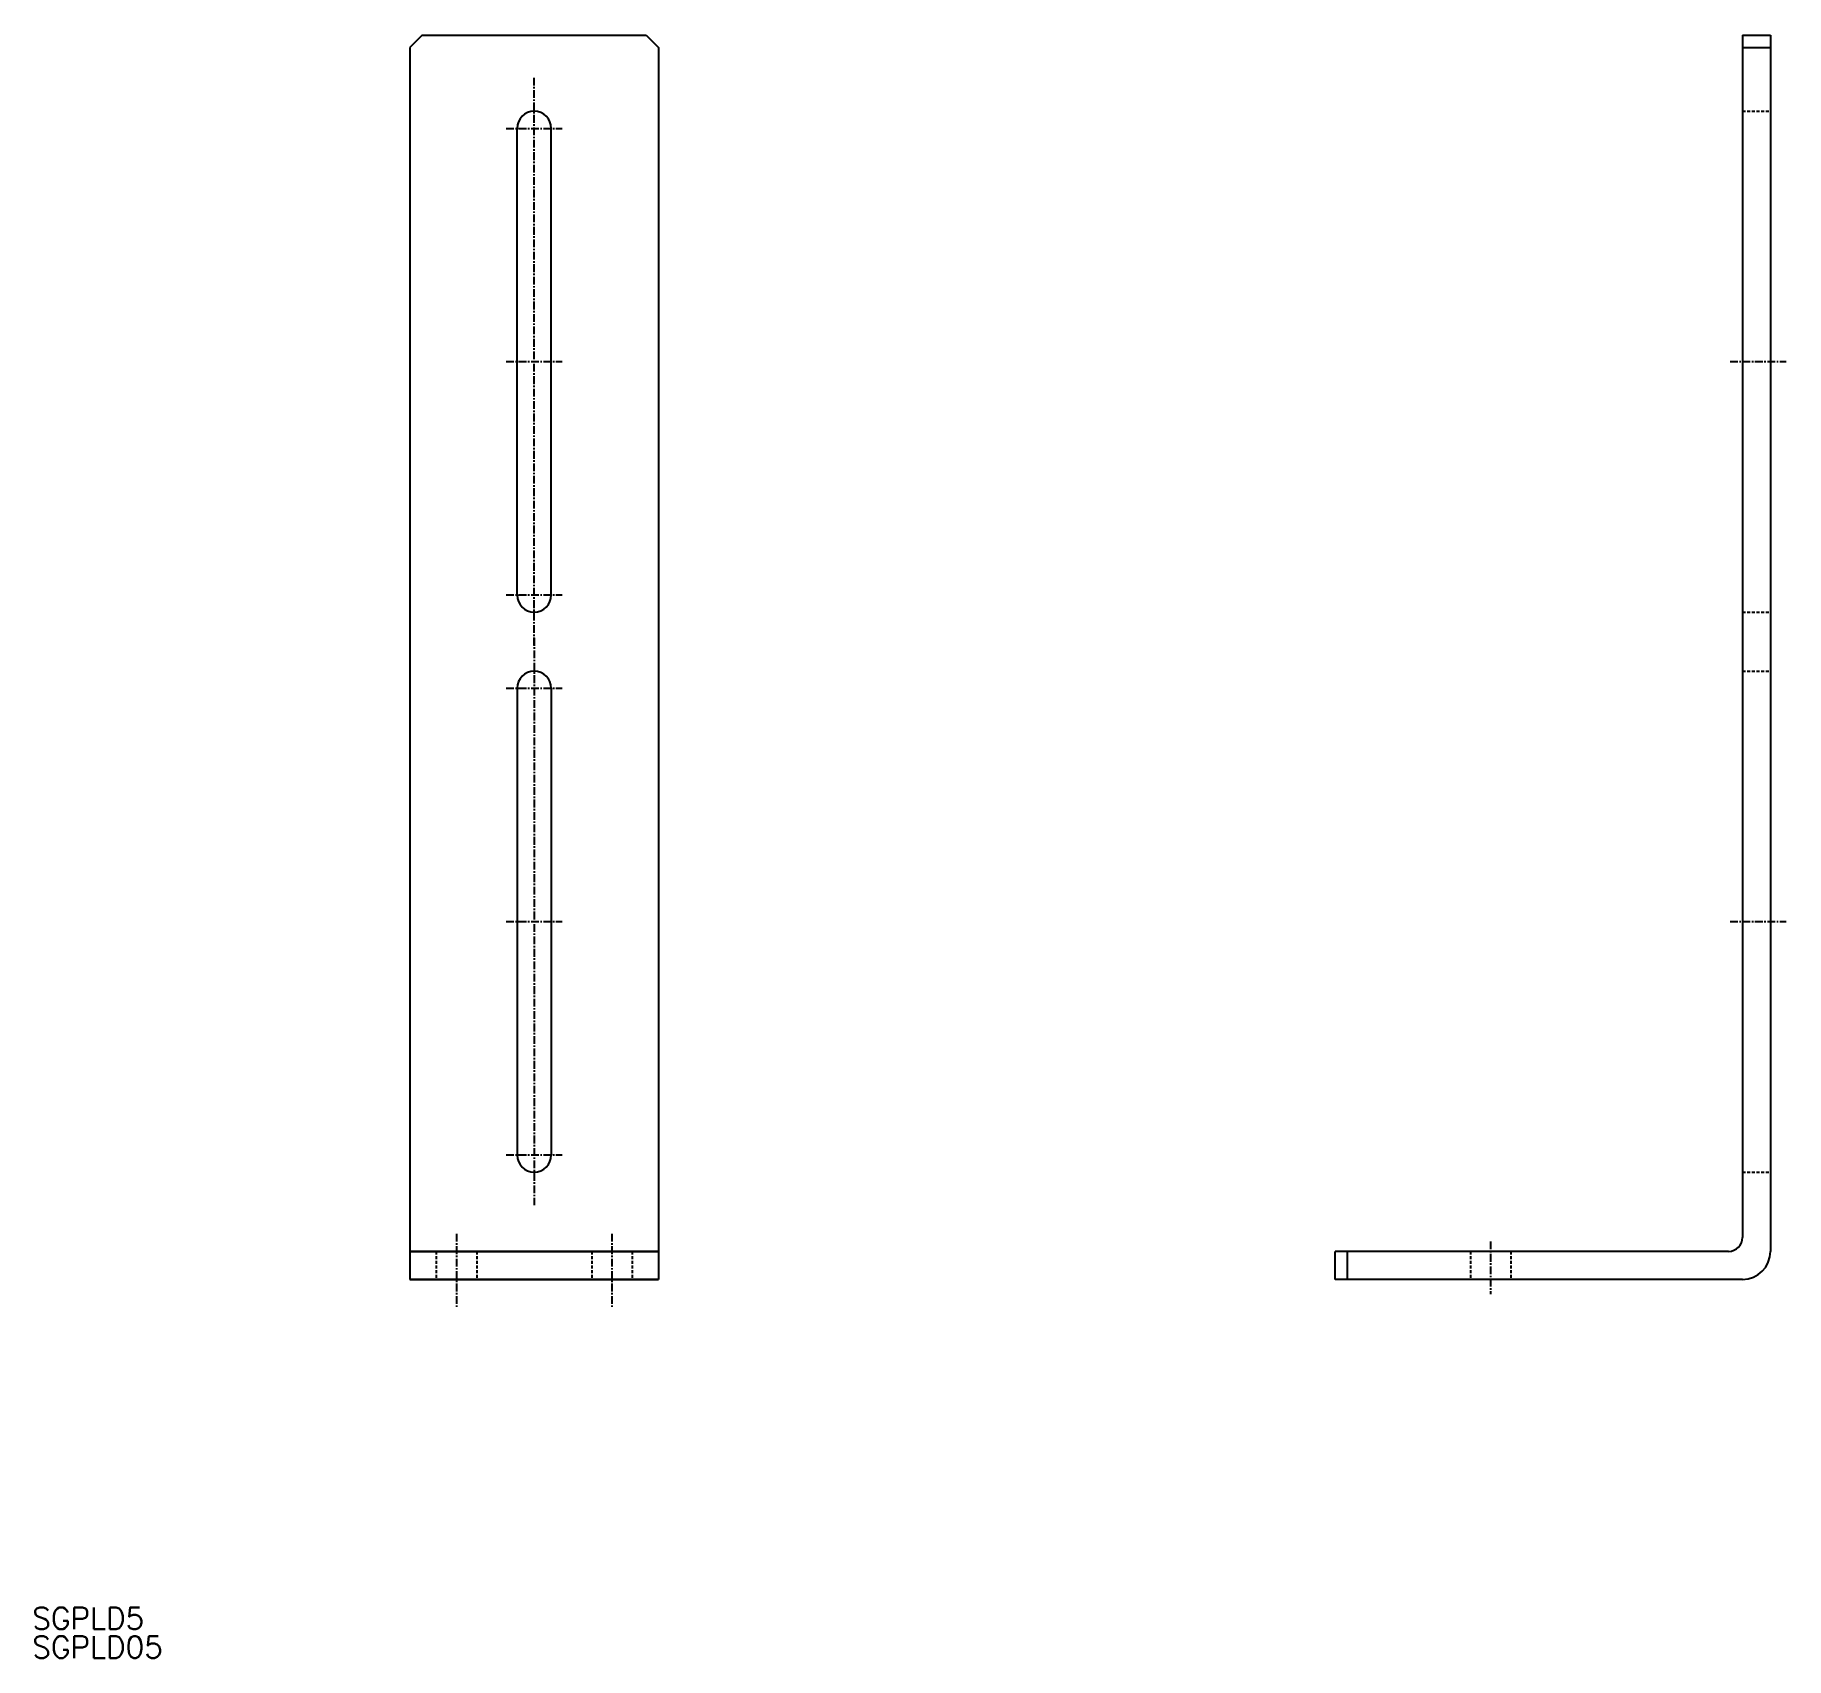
# Model space of a CAD drawing. Extents: x 104 to 386, y -558 to -297.
import ezdxf

# ---------------------------------------------------------------- set-up
doc = ezdxf.new("R2010")
doc.units = 0
doc.linetypes.add('CENTER', pattern=[2, 1.25, -0.25, 0.25, -0.25])
doc.linetypes.add('DASHED', pattern=[0.75, 0.5, -0.25])
doc.layers.get('0').update_dxf_attribs({"linetype": 'CONTINUOUS'})
doc.layers.add('CENTER', color=1, linetype='CENTER')
doc.styles.get("Standard").update_dxf_attribs({"font": 'txt.shx', "bigfont": '@extfont2.shx'})

msp = doc.modelspace()

# ---------------------------------------------------------------- linework, layer by layer
at = {"color": 7, "linetype": 'CONTINUOUS'}
for p, q in [((166.61, -297.46), (164.61, -299.46)), ((166.61, -297.46), (202.61, -297.46)), ((202.61, -297.46), (204.61, -299.46)), ((378.87, -297.46), (383.37, -297.46)), ((378.87, -297.46), (378.87, -490.71)), ((383.37, -297.46), (383.37, -492.96)), ((164.61, -299.46), (164.61, -497.46)), ((204.61, -299.46), (204.61, -497.46)), ((378.87, -299.46), (383.37, -299.46)), ((181.86, -387.46), (181.86, -312.46)), ((187.36, -387.46), (187.36, -312.46)), ((181.86, -402.46), (181.86, -477.46)), ((187.36, -402.46), (187.36, -477.46)), ((164.61, -492.96), (204.61, -492.96)), ((204.61, -492.96), (164.61, -492.96)), ((313.37, -497.46), (313.37, -492.96)), ((376.62, -492.96), (313.37, -492.96)), ((315.37, -497.46), (315.37, -492.96)), ((164.61, -497.46), (204.61, -497.46)), ((204.61, -497.46), (164.61, -497.46)), ((378.87, -497.46), (313.37, -497.46))]:
    msp.add_line(p, q, dxfattribs=at)
at = {"color": 3, "linetype": 'DASHED'}
for p, q in [((378.87, -309.71), (383.37, -309.71)), ((378.87, -390.21), (383.37, -390.21)), ((378.87, -399.71), (383.37, -399.71)), ((378.87, -480.21), (383.37, -480.21)), ((168.86, -492.96), (168.86, -497.46)), ((175.36, -492.96), (175.36, -497.46)), ((193.86, -492.96), (193.86, -497.46)), ((200.36, -492.96), (200.36, -497.46)), ((335.12, -492.96), (335.12, -497.46)), ((341.62, -492.96), (341.62, -497.46))]:
    msp.add_line(p, q, dxfattribs=at)
at = {"color": 7, "linetype": 'CONTINUOUS'}
for centre, radius, start, end in [((184.61, -312.46), 2.75, 0, 180), ((184.61, -387.46), 2.75, 180, 0), ((184.61, -402.46), 2.75, 0, 180), ((184.61, -477.46), 2.75, 180, 0), ((376.62, -490.71), 2.25, 270, 0), ((378.87, -492.96), 4.5, 270, 0)]:
    msp.add_arc(centre, radius, start, end, dxfattribs=at)
at = {"layer": 'CENTER', "color": 1, "linetype": 'CENTER'}
for p, q in [((184.61, -395.56), (184.61, -304.36)), ((180.11, -312.46), (189.11, -312.46)), ((180.11, -349.96), (189.11, -349.96)), ((376.86, -349.96), (385.86, -349.96)), ((180.11, -387.46), (189.11, -387.46)), ((184.61, -394.36), (184.61, -485.56)), ((180.11, -402.46), (189.11, -402.46)), ((180.11, -439.96), (189.11, -439.96)), ((376.86, -439.96), (385.86, -439.96)), ((180.11, -477.46), (189.11, -477.46)), ((172.11, -490.15), (172.11, -502)), ((197.11, -490.15), (197.11, -502)), ((338.37, -491.37), (338.37, -499.86))]:
    msp.add_line(p, q, dxfattribs=at)

# ---------------------------------------------------------------- texts
at = {"color": 7, "linetype": 'CONTINUOUS'}
for s, p in [('SGPLD5', (103.91, -553.69)), ('SGPLD05', (103.91, -558.32))]:
    msp.add_text(s, height=3.5, dxfattribs=at).set_placement(p)

doc.saveas('drawing.dxf')
